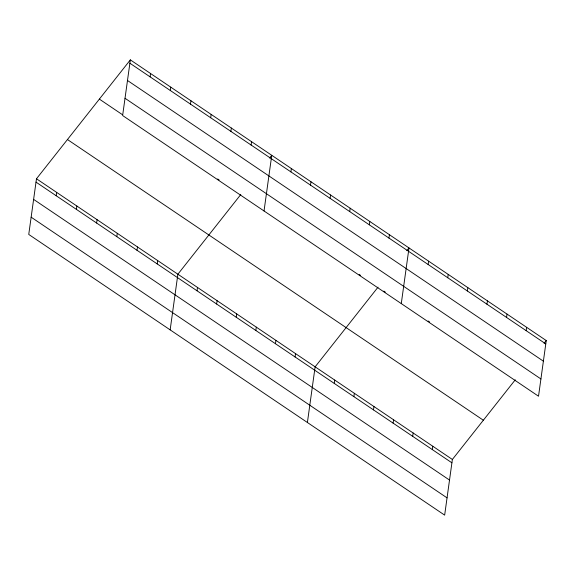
<?xml version="1.0" encoding="UTF-8"?>
<svg xmlns="http://www.w3.org/2000/svg" width="575" height="575" viewBox="0 0 575 575"><rect width="100%" height="100%" fill="white"/><g stroke="black" fill="none" stroke-linecap="round" stroke-linejoin="round"><path stroke-width="0.86" d="M130.345 59.872L122.626 115.539L538.523 396.225L546.25 340.558L130.345 59.872L36.477 178.775L28.75 234.442L444.655 515.128L452.374 459.461L515.272 379.802M56.213 195.759L56.673 192.409M76.41 209.386L76.877 206.044M96.614 223.021L97.074 219.672M116.811 236.656L117.278 233.306M150.082 76.856L150.549 73.507M137.015 250.29L137.482 246.941M170.286 90.491L170.746 87.141M157.212 263.925L157.679 260.576M190.483 104.118L190.95 100.776M170.157 329.87L177.883 274.21L240.774 194.544M210.687 117.753L211.147 114.403M197.024 290.792L197.491 287.442M230.884 131.388L231.351 128.038M216.631 304.024L217.098 300.675M251.088 145.022L251.555 141.673M236.239 317.256L236.699 313.907M264.033 210.975L271.752 155.308L269.582 158.06M255.846 330.488L256.306 327.139M290.893 171.889L291.36 168.54M275.454 343.721L275.914 340.371M310.5 185.121L310.967 181.772M295.061 356.953L295.521 353.603M330.107 198.353L330.575 195.004M307.402 422.503L315.129 366.836L378.027 287.169M349.715 211.586L350.182 208.236M334.269 383.417L334.736 380.068M369.323 224.818L369.79 221.468M353.877 396.649L354.344 393.3M388.93 238.05L389.397 234.701M373.484 409.882L373.951 406.532M401.278 303.6L409.005 247.933L406.827 250.686M393.092 423.114L393.559 419.764M428.145 264.514L428.612 261.165M412.699 436.346L413.166 432.997M447.753 277.747L448.213 274.397M432.307 449.578L432.774 446.229M467.36 290.979L467.82 287.629M486.967 304.211L487.427 300.862M506.575 317.443L507.035 314.094M526.175 330.675L526.643 327.326M544.079 343.311L546.25 340.558M129.885 63.221L545.783 343.908M127.485 80.486L543.389 361.172M125.019 98.275L540.924 378.961M99.367 99.108L122.453 114.691M217.688 178.962L219.132 179.939M359.145 274.426L360.597 275.411M383.834 291.094L385.286 292.071M428.131 320.987L429.582 321.971M67.455 139.538L483.352 420.224M36.477 178.775L452.374 459.461M36.009 182.124L451.914 462.81M33.616 199.388L449.521 480.075M31.143 217.178L447.048 497.864"/></g></svg>
